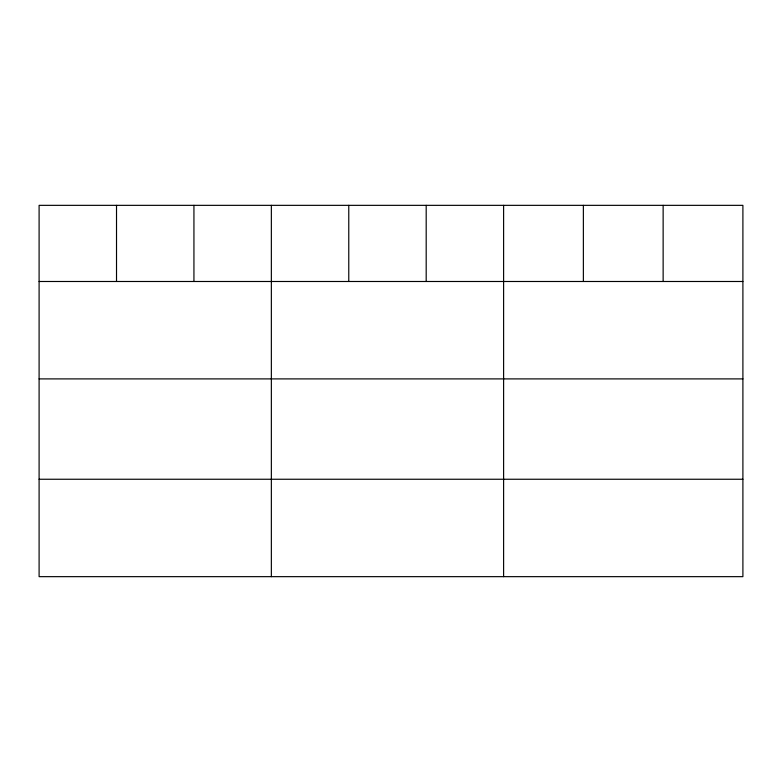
<?xml version="1.0" encoding="UTF-8"?>
<svg xmlns="http://www.w3.org/2000/svg" width="782" height="782" viewBox="0 0 782 782"><rect width="100%" height="100%" fill="white"/><g stroke="black" fill="none" stroke-linecap="round" stroke-linejoin="round"><path stroke-width="1.17" d="M742.9 378.899L742.9 205.343L39.1 205.343L39.1 576.657L742.9 576.657L742.9 378.899L39.1 378.899M39.1 281.491L742.9 281.491M39.1 479.249L742.9 479.249M663.136 205.343L663.136 281.491M583.372 205.343L583.372 281.491M503.608 205.343L503.608 576.657M426.19 205.343L426.19 281.491M348.772 205.343L348.772 281.491M271.354 205.343L271.354 576.657M193.936 205.343L193.936 281.491M116.518 205.343L116.518 281.491"/></g></svg>
